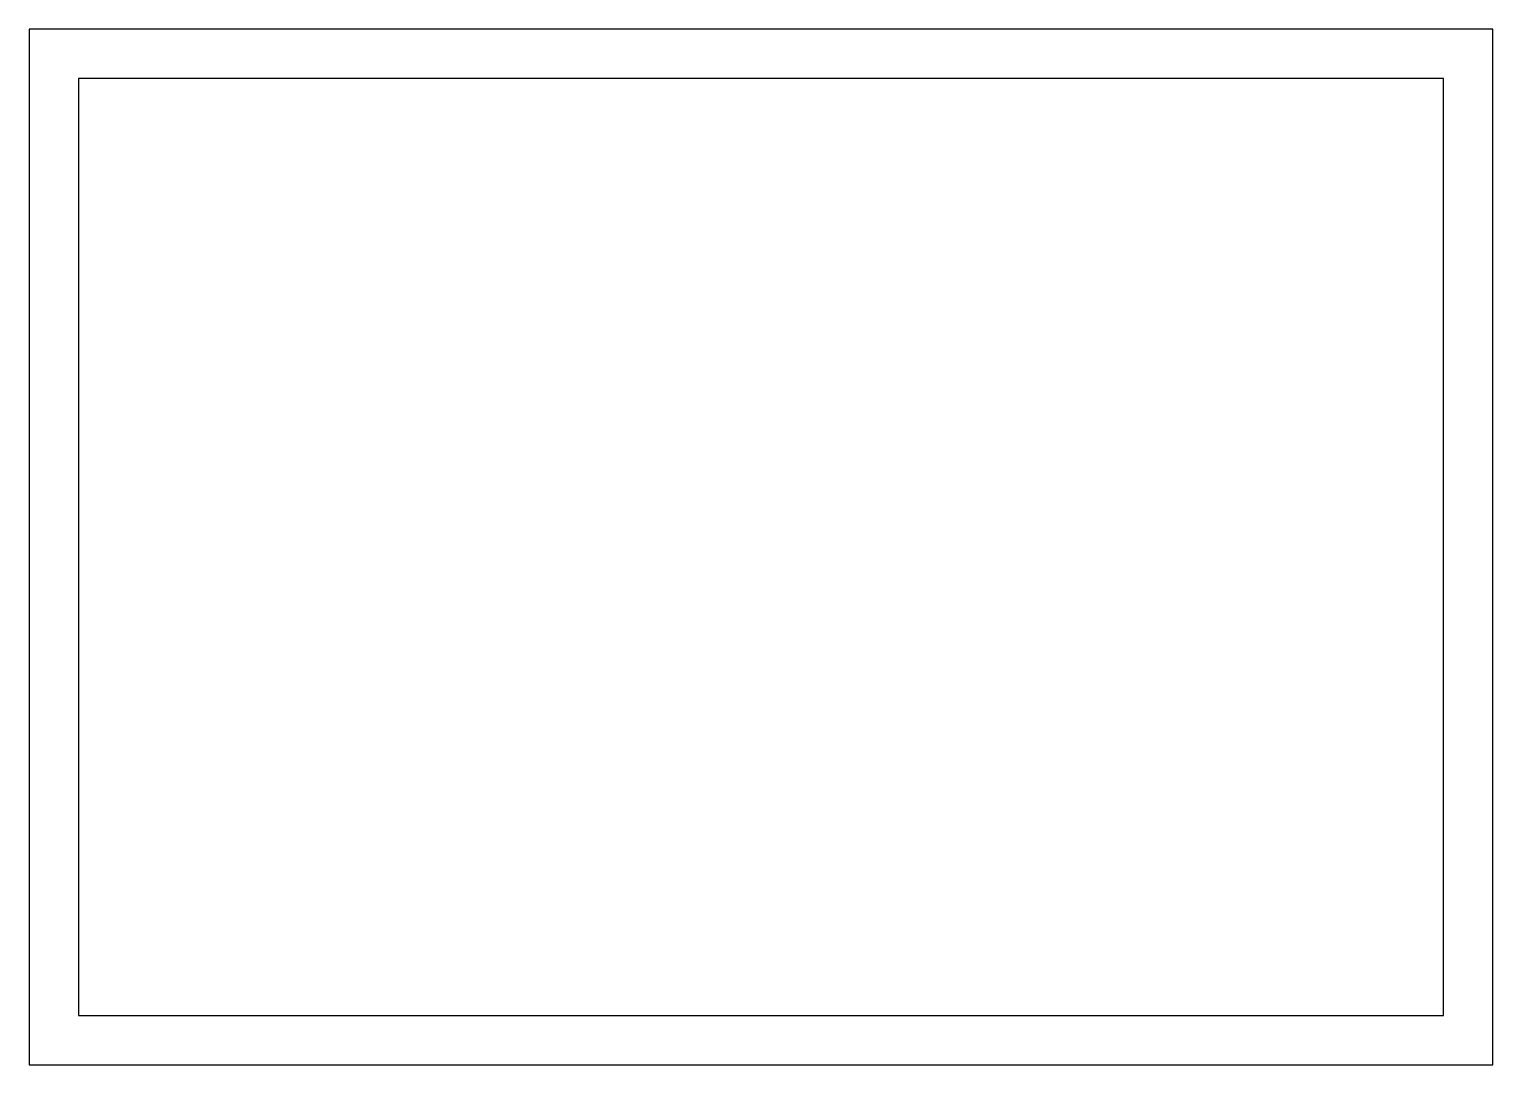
# Model space of a CAD drawing. Header units: inches. Extents: x -61 to 236, y -198 to 12.
import ezdxf

# ---------------------------------------------------------------- set-up
doc = ezdxf.new("R2010")
doc.units = ezdxf.units.IN
doc.header["$MEASUREMENT"] = 0

msp = doc.modelspace()

# ---------------------------------------------------------------- linework, layer by layer
for points in [[(236.14, -197.91), (236.14, 12.09), (-60.86, 12.09), (-60.86, -197.91)], [(226.14, -187.91), (226.14, 2.09), (-50.86, 2.09), (-50.86, -187.91)]]:
    msp.add_lwpolyline(points, close=True)

doc.saveas('drawing.dxf')
